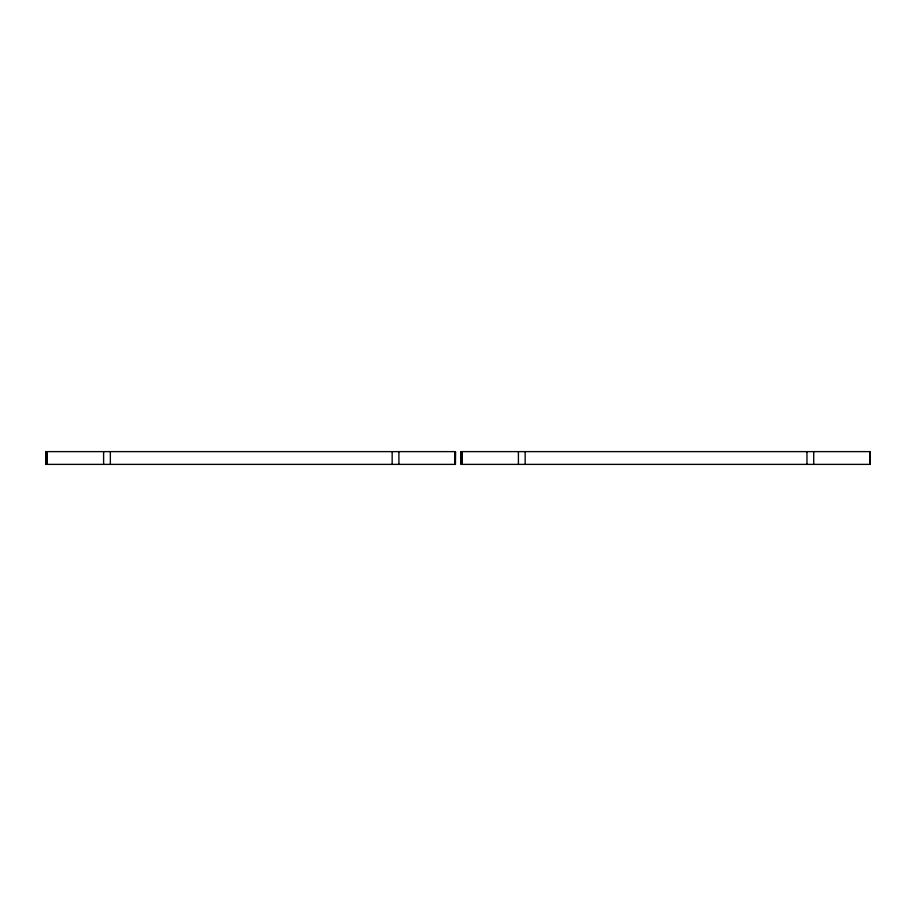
<?xml version="1.0" encoding="UTF-8"?>
<svg xmlns="http://www.w3.org/2000/svg" width="916" height="916" viewBox="0 0 916 916"><rect width="100%" height="100%" fill="white"/><g stroke="black" fill="none" stroke-linecap="round" stroke-linejoin="round"><path stroke-width="1.37" d="M455.458 451.622L45.8 451.622L45.834 464.378L455.458 464.378L455.458 451.622L455.275 464.378M869.971 451.622L869.96 464.378L869.753 451.622M813.717 451.622L813.717 464.378M806.962 451.622L806.962 464.378M525.166 451.622L525.166 464.378M518.41 451.622L518.41 464.378M461.927 451.622L461.836 464.378M461.687 451.622L461.641 464.378M461.481 451.622L461.401 464.378L461.195 451.622M455.137 451.622L455.149 464.378M454.977 451.622L455.012 464.378M398.907 451.622L398.907 464.378M392.163 451.622L392.163 464.378M110.355 451.622L110.355 464.378M103.611 451.622L103.611 464.378M47.163 451.622L47.14 464.378M46.888 451.622L46.991 464.378M46.831 451.622L46.865 464.378M46.281 451.622L46.121 464.378M46.086 451.622L45.983 464.378M870.2 451.622L461.011 451.622L461.046 464.378L870.2 464.378L870.166 451.622"/></g></svg>
